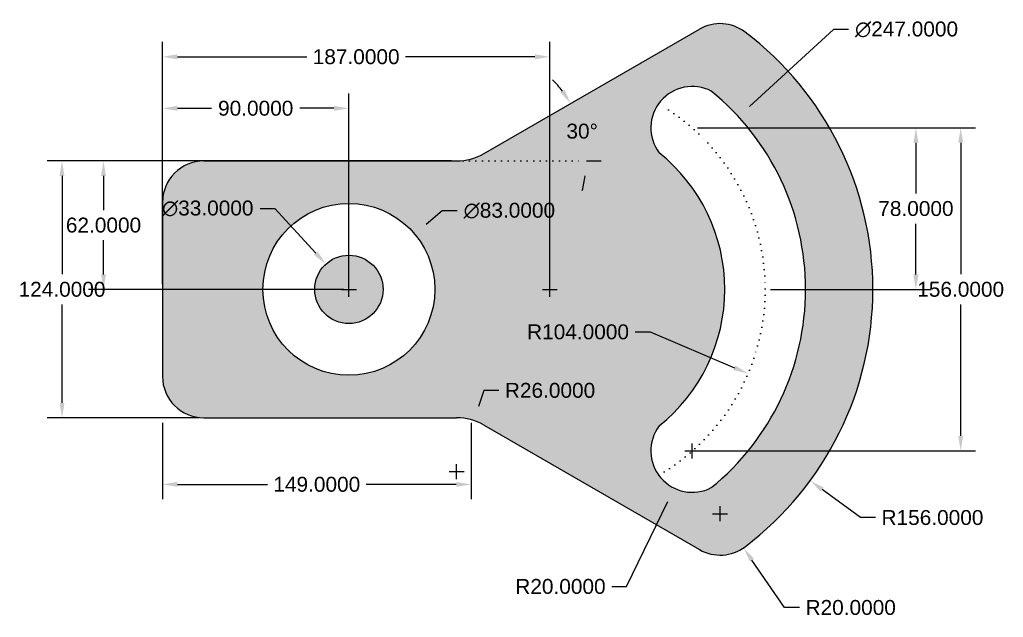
# Model space of a CAD drawing. Header units: millimetres. Extents: x 497 to 3755, y 284 to 866.
# Drawn here: x 2280.1 to 2755, y 418 to 706.7 of the extents above; entities that cross this region are included whole.
import ezdxf

# ---------------------------------------------------------------- set-up
doc = ezdxf.new("R2010")
doc.units = ezdxf.units.MM
doc.linetypes.add('ACAD_ISO07W100', pattern=[3, 0, -3])
doc.layers.add('dimension', color=160, linetype='Continuous')
doc.styles.get("Standard").update_dxf_attribs({"font": 'arial_0.ttf'})
doc.dimstyles.get("Standard").update_dxf_attribs({"dimscale": 40, "dimtxt": 0.18, "dimasz": 0.18, "dimexe": 0.18, "dimexo": 0.0625, "dimgap": 0.09, "dimtad": 0, "dimtih": 1, "dimtoh": 1, "dimdec": 4, "dimzin": 0, "dimdsep": 46, "dimtxsty": 'Standard', "dimcen": 0.09, "dimadec": 0, "dimazin": 0, "dimtfac": 1, "dimtdec": 4, "dimtofl": 0, "dimtmove": 0, "dimatfit": 3, "dimfxl": 1, "dimtolj": 1, "dimtzin": 0, "dimarcsym": 0})

# ---------------------------------------------------------------- blocks, each defined once
blk = doc.blocks.new('*D127')
at = {"layer": 'Defpoints', "color": 0, "transparency": 16777216}
for p in [(2608.28, 702.06), (2552.73, 648.06), (2504.08, 641.9), (2491.08, 638.42), (2551.3, 638.42)]:
    blk.add_point(p, dxfattribs=at)
at = {"layer": 'dimension', "color": 0, "lineweight": -2, "transparency": 16777216}
blk.add_line((2553.8, 638.42), (2560.78, 638.42), dxfattribs=at)
for start, end in [(37.4343, 44.8687), (345.1313, 352.5657)]:
    blk.add_arc((2498.05, 638.42), 55.53, start, end, dxfattribs=at)
at = {"layer": 'dimension', "color": 0, "transparency": 16777216}
for points in [[(2543.14, 672.84), (2541.14, 671.51), (2546.14, 666.18)], [(2551.91, 631.31), (2554.31, 631.16), (2553.58, 638.42)]]:
    blk.add_solid(points, dxfattribs=at)
at = {"layer": 'dimension', "color": 0, "transparency": 16777216, "insert": (2551.68, 652.79), "char_height": 7.2, "attachment_point": 5}
blk.add_mtext('\\A1;30°', dxfattribs=at)
blk = doc.blocks.new('*D128')
at = {"layer": 'Defpoints', "color": 0, "transparency": 16777216}
for p in [(2320.57, 638.42), (2491.08, 638.42), (2439.05, 576.42)]:
    blk.add_point(p, dxfattribs=at)
at = {"layer": 'dimension', "color": 0, "lineweight": -2, "transparency": 16777216}
for p, q in [((2488.58, 638.42), (2313.37, 638.42)), ((2320.57, 631.22), (2320.57, 614.7)), ((2320.57, 583.62), (2320.57, 600.14)), ((2436.55, 576.42), (2313.37, 576.42))]:
    blk.add_line(p, q, dxfattribs=at)
at = {"layer": 'dimension', "color": 0, "transparency": 16777216}
for points in [[(2319.37, 631.22), (2321.77, 631.22), (2320.57, 638.42)], [(2319.37, 583.62), (2321.77, 583.62), (2320.57, 576.42)]]:
    blk.add_solid(points, dxfattribs=at)
at = {"layer": 'dimension', "color": 0, "transparency": 16777216, "insert": (2320.57, 607.42), "char_height": 7.2, "attachment_point": 5}
blk.add_mtext('\\A1;62.0000', dxfattribs=at)
blk = doc.blocks.new('*D129')
at = {"layer": 'Defpoints', "color": 0, "transparency": 16777216}
for p in [(2369.05, 638.42), (2300.54, 514.42), (2369.05, 514.42)]:
    blk.add_point(p, dxfattribs=at)
at = {"layer": 'dimension', "color": 0, "lineweight": -2, "transparency": 16777216}
for p, q in [((2366.55, 638.42), (2293.34, 638.42)), ((2300.54, 631.22), (2300.54, 583.7)), ((2300.54, 521.62), (2300.54, 569.14)), ((2366.55, 514.42), (2293.34, 514.42))]:
    blk.add_line(p, q, dxfattribs=at)
at = {"layer": 'dimension', "color": 0, "transparency": 16777216}
for points in [[(2299.34, 631.22), (2301.74, 631.22), (2300.54, 638.42)], [(2299.34, 521.62), (2301.74, 521.62), (2300.54, 514.42)]]:
    blk.add_solid(points, dxfattribs=at)
at = {"layer": 'dimension', "color": 0, "transparency": 16777216, "insert": (2300.54, 576.42), "char_height": 7.2, "attachment_point": 5}
blk.add_mtext('\\A1;124.0000', dxfattribs=at)
blk = doc.blocks.new('*D126')
at = {"layer": 'Defpoints', "color": 0, "transparency": 16777216}
for p in [(2349.05, 514.42), (2498.05, 514.42), (2349.05, 482.25)]:
    blk.add_point(p, dxfattribs=at)
at = {"layer": 'dimension', "color": 0, "lineweight": -2, "transparency": 16777216}
for p, q in [((2349.05, 511.92), (2349.05, 475.05)), ((2498.05, 511.92), (2498.05, 475.05)), ((2356.25, 482.25), (2399.76, 482.25)), ((2490.85, 482.25), (2447.34, 482.25))]:
    blk.add_line(p, q, dxfattribs=at)
at = {"layer": 'dimension', "color": 0, "transparency": 16777216}
for points in [[(2356.25, 483.45), (2356.25, 481.05), (2349.05, 482.25)], [(2490.85, 483.45), (2490.85, 481.05), (2498.05, 482.25)]]:
    blk.add_solid(points, dxfattribs=at)
at = {"layer": 'dimension', "color": 0, "transparency": 16777216, "insert": (2423.55, 482.25), "char_height": 7.2, "attachment_point": 5}
blk.add_mtext('\\A1;149.0000', dxfattribs=at)
blk = doc.blocks.new('*D130')
at = {"layer": 'Defpoints', "color": 0, "transparency": 16777216}
for p in [(2604.84, 654.42), (2604.84, 498.42), (2734.44, 498.42)]:
    blk.add_point(p, dxfattribs=at)
at = {"layer": 'dimension', "color": 0, "lineweight": -2, "transparency": 16777216}
for p, q in [((2607.34, 654.42), (2741.64, 654.42)), ((2734.44, 647.22), (2734.44, 583.7)), ((2734.44, 505.62), (2734.44, 569.14)), ((2607.34, 498.42), (2741.64, 498.42))]:
    blk.add_line(p, q, dxfattribs=at)
at = {"layer": 'dimension', "color": 0, "transparency": 16777216}
for points in [[(2733.24, 647.22), (2735.64, 647.22), (2734.44, 654.42)], [(2733.24, 505.62), (2735.64, 505.62), (2734.44, 498.42)]]:
    blk.add_solid(points, dxfattribs=at)
at = {"layer": 'dimension', "color": 0, "transparency": 16777216, "insert": (2734.44, 576.42), "char_height": 7.2, "attachment_point": 5}
blk.add_mtext('\\A1;156.0000', dxfattribs=at)
blk = doc.blocks.new('*D131')
at = {"layer": 'Defpoints', "color": 0, "transparency": 16777216}
for p in [(2604.84, 654.42), (2712.82, 654.42), (2640.05, 576.42)]:
    blk.add_point(p, dxfattribs=at)
at = {"layer": 'dimension', "color": 0, "lineweight": -2, "transparency": 16777216}
for p, q in [((2607.34, 654.42), (2720.02, 654.42)), ((2712.82, 647.22), (2712.82, 622.7)), ((2712.82, 583.62), (2712.82, 608.14)), ((2642.55, 576.42), (2720.02, 576.42))]:
    blk.add_line(p, q, dxfattribs=at)
at = {"layer": 'dimension', "color": 0, "transparency": 16777216}
for points in [[(2711.62, 647.22), (2714.02, 647.22), (2712.82, 654.42)], [(2711.62, 583.62), (2714.02, 583.62), (2712.82, 576.42)]]:
    blk.add_solid(points, dxfattribs=at)
at = {"layer": 'dimension', "color": 0, "transparency": 16777216, "insert": (2712.82, 615.42), "char_height": 7.2, "attachment_point": 5}
blk.add_mtext('\\A1;78.0000', dxfattribs=at)
blk = doc.blocks.new('*D132')
at = {"layer": 'Defpoints', "color": 0, "transparency": 16777216}
for p in [(2499.33, 513.08), (2491.08, 488.42)]:
    blk.add_point(p, dxfattribs=at)
at = {"layer": 'dimension', "color": 0, "lineweight": -2, "transparency": 16777216}
for p, q in [((2504.19, 527.62), (2501.61, 519.91)), ((2511.39, 527.62), (2504.19, 527.62)), ((2491.08, 484.82), (2491.08, 492.02)), ((2487.48, 488.42), (2494.68, 488.42))]:
    blk.add_line(p, q, dxfattribs=at)
at = {"layer": 'dimension', "color": 0, "transparency": 16777216}
blk.add_solid([(2500.47, 520.29), (2502.75, 519.53), (2499.33, 513.08)], dxfattribs=at)
at = {"layer": 'dimension', "color": 0, "transparency": 16777216, "insert": (2536.16, 527.62), "char_height": 7.2, "attachment_point": 5}
blk.add_mtext('\\A1;R26.0000', dxfattribs=at)
blk = doc.blocks.new('*D133')
at = {"layer": 'Defpoints', "color": 0, "transparency": 16777216}
for p in [(2439.05, 663.85), (2349.05, 618.42), (2439.05, 576.42)]:
    blk.add_point(p, dxfattribs=at)
at = {"layer": 'dimension', "color": 0, "lineweight": -2, "transparency": 16777216}
for p, q in [((2349.05, 620.92), (2349.05, 671.05)), ((2439.05, 578.92), (2439.05, 671.05)), ((2356.25, 663.85), (2372.72, 663.85)), ((2431.85, 663.85), (2415.38, 663.85))]:
    blk.add_line(p, q, dxfattribs=at)
at = {"layer": 'dimension', "color": 0, "transparency": 16777216}
for points in [[(2356.25, 665.05), (2356.25, 662.65), (2349.05, 663.85)], [(2431.85, 665.05), (2431.85, 662.65), (2439.05, 663.85)]]:
    blk.add_solid(points, dxfattribs=at)
at = {"layer": 'dimension', "color": 0, "transparency": 16777216, "insert": (2394.05, 663.85), "char_height": 7.2, "attachment_point": 5}
blk.add_mtext('\\A1;90.0000', dxfattribs=at)
blk = doc.blocks.new('*D134')
at = {"layer": 'Defpoints', "color": 0, "transparency": 16777216}
for p in [(2349.05, 688.73), (2349.05, 576.42), (2536.05, 576.42)]:
    blk.add_point(p, dxfattribs=at)
at = {"layer": 'dimension', "color": 0, "lineweight": -2, "transparency": 16777216}
for p, q in [((2349.05, 578.92), (2349.05, 695.93)), ((2536.05, 578.92), (2536.05, 695.93)), ((2356.25, 688.73), (2418.76, 688.73)), ((2528.85, 688.73), (2466.34, 688.73))]:
    blk.add_line(p, q, dxfattribs=at)
at = {"layer": 'dimension', "color": 0, "transparency": 16777216}
for points in [[(2356.25, 689.93), (2356.25, 687.53), (2349.05, 688.73)], [(2528.85, 689.93), (2528.85, 687.53), (2536.05, 688.73)]]:
    blk.add_solid(points, dxfattribs=at)
at = {"layer": 'dimension', "color": 0, "transparency": 16777216, "insert": (2442.55, 688.73), "char_height": 7.2, "attachment_point": 5}
blk.add_mtext('\\A1;187.0000', dxfattribs=at)
blk = doc.blocks.new('*D135')
at = {"layer": 'Defpoints', "color": 0, "transparency": 16777216}
for p in [(2618.28, 468.1), (2629.59, 451.6)]:
    blk.add_point(p, dxfattribs=at)
at = {"layer": 'dimension', "color": 0, "lineweight": -2, "transparency": 16777216}
for p, q in [((2618.28, 464.5), (2618.28, 471.7)), ((2614.68, 468.1), (2621.88, 468.1)), ((2649.35, 422.77), (2633.66, 445.66)), ((2656.55, 422.77), (2649.35, 422.77))]:
    blk.add_line(p, q, dxfattribs=at)
at = {"layer": 'dimension', "color": 0, "transparency": 16777216}
blk.add_solid([(2634.65, 446.34), (2632.67, 444.99), (2629.59, 451.6)], dxfattribs=at)
at = {"layer": 'dimension', "color": 0, "transparency": 16777216, "insert": (2681.33, 422.77), "char_height": 7.2, "attachment_point": 5}
blk.add_mtext('\\A1;R20.0000', dxfattribs=at)
blk = doc.blocks.new('*D136')
at = {"layer": 'Defpoints', "color": 0, "transparency": 16777216}
for p in [(2604.84, 498.42), (2596.13, 480.42)]:
    blk.add_point(p, dxfattribs=at)
at = {"layer": 'dimension', "color": 0, "lineweight": -2, "transparency": 16777216}
for p, q in [((2604.84, 494.82), (2604.84, 502.02)), ((2601.24, 498.42), (2608.44, 498.42)), ((2573.16, 432.93), (2592.99, 473.93)), ((2565.96, 432.93), (2573.16, 432.93))]:
    blk.add_line(p, q, dxfattribs=at)
at = {"layer": 'dimension', "color": 0, "transparency": 16777216}
blk.add_solid([(2591.91, 474.46), (2594.07, 473.41), (2596.13, 480.42)], dxfattribs=at)
at = {"layer": 'dimension', "color": 0, "transparency": 16777216, "insert": (2541.19, 432.93), "char_height": 7.2, "attachment_point": 5}
blk.add_mtext('\\A1;R20.0000', dxfattribs=at)
blk = doc.blocks.new('*D137')
at = {"layer": 'Defpoints', "color": 0, "transparency": 16777216}
for p in [(2536.05, 576.42), (2661.76, 484.04)]:
    blk.add_point(p, dxfattribs=at)
at = {"layer": 'dimension', "color": 0, "lineweight": -2, "transparency": 16777216}
for p, q in [((2536.05, 572.82), (2536.05, 580.02)), ((2532.45, 576.42), (2539.65, 576.42)), ((2686.04, 466.2), (2667.56, 479.78)), ((2693.24, 466.2), (2686.04, 466.2))]:
    blk.add_line(p, q, dxfattribs=at)
at = {"layer": 'dimension', "color": 0, "transparency": 16777216}
blk.add_solid([(2668.27, 480.75), (2666.85, 478.81), (2661.76, 484.04)], dxfattribs=at)
at = {"layer": 'dimension', "color": 0, "transparency": 16777216, "insert": (2720.81, 466.2), "char_height": 7.2, "attachment_point": 5}
blk.add_mtext('\\A1;R156.0000', dxfattribs=at)
blk = doc.blocks.new('*D138')
at = {"layer": 'Defpoints', "color": 0, "transparency": 16777216}
for p in [(2536.05, 576.42), (2631.77, 535.77)]:
    blk.add_point(p, dxfattribs=at)
at = {"layer": 'dimension', "color": 0, "lineweight": -2, "transparency": 16777216}
for p, q in [((2577.25, 555.87), (2584.45, 555.87)), ((2584.45, 555.87), (2625.15, 538.59))]:
    blk.add_line(p, q, dxfattribs=at)
at = {"layer": 'dimension', "color": 0, "transparency": 16777216}
blk.add_solid([(2625.62, 539.69), (2624.68, 537.48), (2631.77, 535.77)], dxfattribs=at)
at = {"layer": 'dimension', "color": 0, "transparency": 16777216, "insert": (2549.68, 555.87), "char_height": 7.2, "attachment_point": 5}
blk.add_mtext('\\A1;R104.0000', dxfattribs=at)
blk = doc.blocks.new('*D139')
at = {"layer": 'Defpoints', "color": 0, "transparency": 16777216}
for p in [(2627.11, 659.84), (2444.98, 493)]:
    blk.add_point(p, dxfattribs=at)
at = {"layer": 'dimension', "color": 0, "lineweight": -2, "transparency": 16777216}
for p, q in [((2673.06, 701.93), (2632.42, 664.71)), ((2680.26, 701.93), (2673.06, 701.93)), ((2536.05, 572.82), (2536.05, 580.02)), ((2532.45, 576.42), (2539.65, 576.42))]:
    blk.add_line(p, q, dxfattribs=at)
at = {"layer": 'dimension', "color": 0, "transparency": 16777216}
blk.add_solid([(2631.61, 665.59), (2633.23, 663.82), (2627.11, 659.84)], dxfattribs=at)
at = {"layer": 'dimension', "color": 0, "transparency": 16777216, "insert": (2708.3, 701.93), "char_height": 7.2, "attachment_point": 5}
blk.add_mtext('\\A1;∅247.0000', dxfattribs=at)
blk = doc.blocks.new('*D140')
at = {"layer": 'Defpoints', "color": 0, "transparency": 16777216}
for p in [(2470.77, 603.17), (2407.32, 549.67)]:
    blk.add_point(p, dxfattribs=at)
at = {"layer": 'dimension', "color": 0, "lineweight": -2, "transparency": 16777216}
for p, q in [((2484.09, 614.4), (2476.28, 607.82)), ((2491.29, 614.4), (2484.09, 614.4)), ((2439.05, 572.82), (2439.05, 580.02)), ((2435.45, 576.42), (2442.65, 576.42))]:
    blk.add_line(p, q, dxfattribs=at)
at = {"layer": 'dimension', "color": 0, "transparency": 16777216}
blk.add_solid([(2475.5, 608.73), (2477.05, 606.9), (2470.77, 603.17)], dxfattribs=at)
at = {"layer": 'dimension', "color": 0, "transparency": 16777216, "insert": (2516.53, 614.4), "char_height": 7.2, "attachment_point": 5}
blk.add_mtext('\\A1;∅83.0000', dxfattribs=at)
blk = doc.blocks.new('*D141')
at = {"layer": 'Defpoints', "color": 0, "transparency": 16777216}
for p in [(2427.92, 588.6), (2450.18, 564.24)]:
    blk.add_point(p, dxfattribs=at)
at = {"layer": 'dimension', "color": 0, "lineweight": -2, "transparency": 16777216}
for p, q in [((2396.16, 615.47), (2403.36, 615.47)), ((2403.36, 615.47), (2423.06, 593.91)), ((2439.05, 572.82), (2439.05, 580.02)), ((2435.45, 576.42), (2442.65, 576.42))]:
    blk.add_line(p, q, dxfattribs=at)
at = {"layer": 'dimension', "color": 0, "transparency": 16777216}
blk.add_solid([(2423.94, 594.72), (2422.17, 593.1), (2427.92, 588.6)], dxfattribs=at)
at = {"layer": 'dimension', "color": 0, "transparency": 16777216, "insert": (2370.91, 615.47), "char_height": 7.2, "attachment_point": 5}
blk.add_mtext('\\A1;∅33.0000', dxfattribs=at)

msp = doc.modelspace()

# ---------------------------------------------------------------- hatches: boundary and pattern name
h = msp.add_hatch(color=256)
h.dxf.hatch_style = 1
h.set_gradient(color1=(137, 250, 214), color2=(89, 164, 10), tint=1)
h.paths.add_polyline_path([(2630.37352, 700.67281, 0.301936392), (2608.28046, 702.06355), (2504.08092, 641.90391, -0.131652498), (2491.08092, 638.42057), (2369.04759, 638.42057, 0.414213562), (2349.04759, 618.42057), (2349.04759, 534.42057, 0.414213562), (2369.04759, 514.42057), (2491.08092, 514.42057, -0.131652498), (2504.08092, 510.93723), (2608.28046, 450.7776, 0.301936392), (2630.37352, 452.16833, 0.496361838)])
h.paths.add_polyline_path([(2397.54759, 576.42057, -1), (2480.54759, 576.42057, -1)], flags=16)
h.paths.add_polyline_path([(2422.54759, 576.42057, -1), (2455.54759, 576.42057, -1)], flags=0)
h.paths.add_polyline_path([(2588.87274, 510.46791, 0.480266494), (2588.87274, 642.37324, -0.798567844), (2614.04093, 672.17698, -0.475233637), (2614.04093, 480.66416, -0.798567844)], flags=16)
h = msp.add_hatch(color=256)
h.dxf.hatch_style = 1
h.set_gradient(color1=(137, 250, 214), color2=(205, 105, 40), tint=1, name='SPHERICAL')
h.paths.add_polyline_path([(2422.54759, 576.42057, 1), (2455.54759, 576.42057, 1)])

# ---------------------------------------------------------------- linework, layer by layer
for p, q in [((2504.08092, 641.90391), (2608.28046, 702.06355)), ((2369.04759, 638.42057), (2491.08092, 638.42057)), ((2349.04759, 618.42057), (2349.04759, 534.42057)), ((2369.04759, 514.42057), (2491.08092, 514.42057)), ((2504.08092, 510.93723), (2608.28046, 450.7776))]:
    msp.add_line(p, q)
at = {"linetype": 'ACAD_ISO07W100'}
msp.add_line((2491.08092, 638.42057), (2551.30252, 638.42057), dxfattribs=at)
for radius in [41.5, 16.5]:
    msp.add_circle((2439.04759, 576.42057), radius)
for centre, radius, start, end in [((2618.28046, 684.74304), 20, 52.7960951, 120), ((2536.04759, 576.42057), 156, 307.2039049, 52.7960951), ((2604.83713, 654.42057), 20, 62.6006345, 217.0395898), ((2536.04759, 576.42057), 123.5, 309.1627215, 50.8372785), ((2491.08092, 664.42057), 26, 270, 300), ((2536.04759, 576.42057), 84.5, 308.6931714, 51.3068286), ((2369.04759, 618.42057), 20, 90, 180), ((2369.04759, 534.42057), 20, 180, 270), ((2491.08092, 488.42057), 26, 60, 90), ((2604.83713, 498.42057), 20, 142.9604102, 297.3993655), ((2618.28046, 468.09811), 20, 240, 307.2039049)]:
    msp.add_arc(centre, radius, start, end)
msp.add_arc((2536.04759, 576.42057), 104, 300.3741534, 59.6258466, dxfattribs=at)

# ---------------------------------------------------------------- dimensions: what is measured, and where the dimension line sits
at = {"layer": 'dimension'}
for p1, p2, picture, middle in [((2444.98179, 492.99834), (2627.1134, 659.84281), '*D139', (2708.30273, 701.93205)), ((2450.17922, 564.24121), (2427.91597, 588.59994), '*D141', (2370.91035, 615.47047)), ((2407.3221, 549.6672), (2470.77309, 603.17394), '*D140', (2516.53181, 614.39968))]:
    dim = msp.add_diameter_dim_2p(p1=p1, p2=p2, dimstyle='Standard', dxfattribs=at)
    dim.commit()
    dim.dimension.update_dxf_attribs({"geometry": picture, "text_midpoint": middle, "dimtype": 163})
dim = msp.add_angular_dim_2l(base=(2552.73272, 648.06304), line1=((2504.08092, 641.90391), (2608.28046, 702.06355)), line2=((2491.08092, 638.42057), (2551.30252, 638.42057)), dimstyle='Standard', dxfattribs=at)
dim.commit()
dim.dimension.update_dxf_attribs({"geometry": '*D127', "text_midpoint": (2551.68423, 652.79247)})
for base, p1, p2, picture, middle in [((2349.04759, 688.72894), (2536.04759, 576.42057), (2349.04759, 576.42057), '*D134', (2442.54759, 688.72894)), ((2439.04759, 663.84786), (2349.04759, 618.42057), (2439.04759, 576.42057), '*D133', (2394.04759, 663.84786)), ((2349.04759, 482.25423), (2498.04759, 514.42057), (2349.04759, 514.42057), '*D126', (2423.54759, 482.25423))]:
    dim = msp.add_linear_dim(base=base, p1=p1, p2=p2, dimstyle='Standard', dxfattribs=at)
    dim.commit()
    dim.dimension.update_dxf_attribs({"geometry": picture, "text_midpoint": middle})
for base, p1, p2, picture, middle in [((2734.44338, 498.42057), (2604.83713, 654.42057), (2604.83713, 498.42057), '*D130', (2734.44338, 576.42057)), ((2712.82352, 654.42057), (2640.04759, 576.42057), (2604.83713, 654.42057), '*D131', (2712.82352, 615.42057)), ((2300.53806, 514.42057), (2369.04759, 638.42057), (2369.04759, 514.42057), '*D129', (2300.53806, 576.42057)), ((2320.56527, 638.42057), (2439.04759, 576.42057), (2491.08092, 638.42057), '*D128', (2320.56527, 607.42057))]:
    dim = msp.add_linear_dim(base=base, p1=p1, p2=p2, angle=90, dimstyle='Standard', dxfattribs=at)
    dim.commit()
    dim.dimension.update_dxf_attribs({"geometry": picture, "text_midpoint": middle})
for center, mpoint, picture, middle in [((2536.04759, 576.42057), (2661.75587, 484.04401), '*D137', (2720.81226, 466.19878)), ((2536.04759, 576.42057), (2631.77475, 535.77195), '*D138', (2549.67737, 555.86766)), ((2491.08092, 488.42057), (2499.3252, 513.07887), '*D132', (2536.163, 527.62278)), ((2604.83713, 498.42057), (2596.12942, 480.41569), '*D136', (2541.18652, 432.92543)), ((2618.28046, 468.09811), (2629.58977, 451.60267), '*D135', (2681.32978, 422.77423))]:
    dim = msp.add_radius_dim(center=center, mpoint=mpoint, dimstyle='Standard', dxfattribs=at)
    dim.commit()
    dim.dimension.update_dxf_attribs({"geometry": picture, "text_midpoint": middle, "dimtype": 164})

doc.saveas('drawing.dxf')
